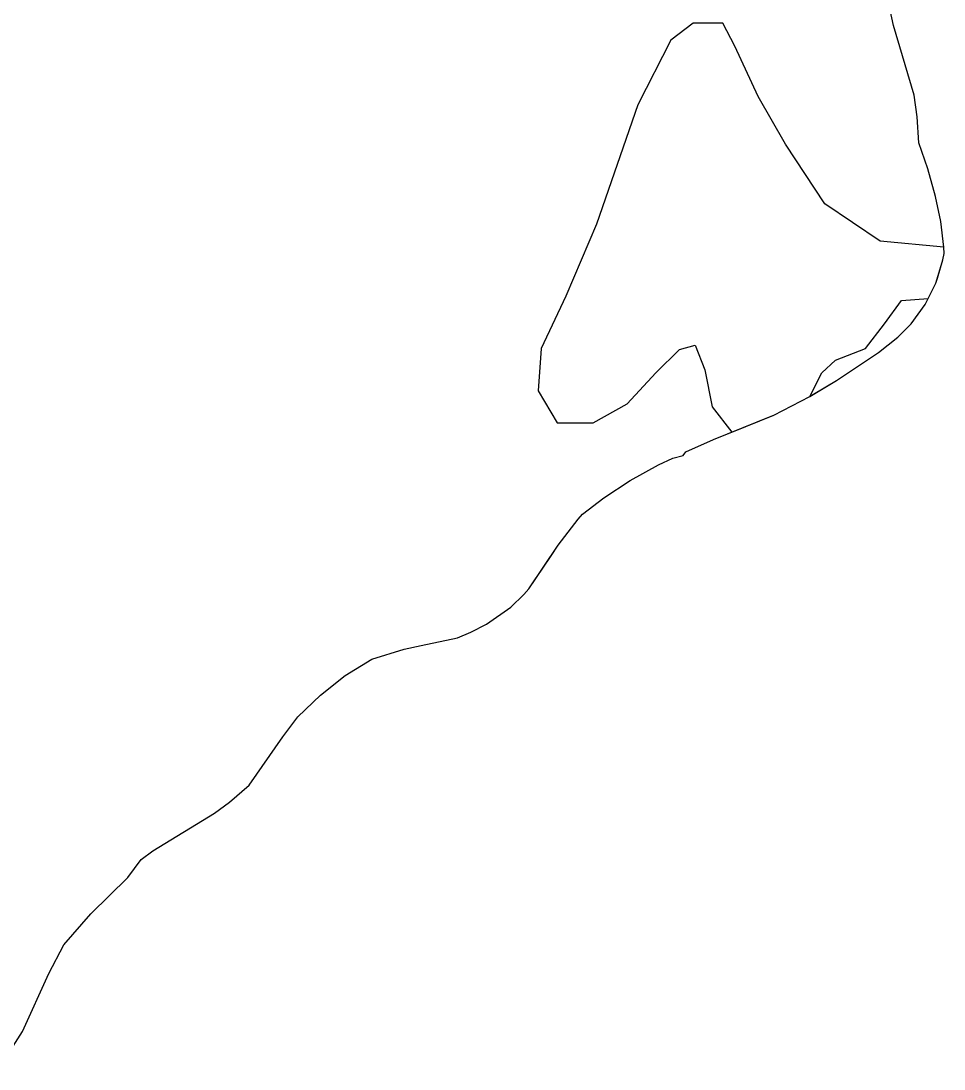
# Model space of a CAD drawing. Header units: inches. Extents: x 653559 to 669309, y 7245317 to 7256454.
# Drawn here: x 663954 to 664529, y 7251457 to 7252109 of the extents above; entities that cross this region are included whole.
import ezdxf

# ---------------------------------------------------------------- set-up
doc = ezdxf.new("R2010")
doc.units = ezdxf.units.IN
doc.header["$MEASUREMENT"] = 0
for name, color, linetype in [('Cauce', 5, 'Continuous'), ('Perimetral', 190, 'Continuous'), ('Reserva', 92, 'Continuous')]:
    doc.layers.add(name, color=color, linetype=linetype)

msp = doc.modelspace()

# ---------------------------------------------------------------- linework, layer by layer
at = {"layer": 'Cauce', "color": 160}
msp.add_polyline3d([(663940.05, 7251457.31, 0), (663955.24, 7251480.68, 0), (663971.7, 7251516.73, 0), (663981.04, 7251534.62, 0), (663997.72, 7251553.78, 0), (664020.88, 7251576.56, 0), (664029.18, 7251587.64, 0), (664036.42, 7251592.96, 0), (664074.68, 7251616.57, 0), (664084.06, 7251623.28, 0), (664096.4, 7251633.82, 0), (664117.27, 7251663.93, 0), (664126.68, 7251676.5, 0), (664140.7, 7251689.98, 0), (664156.17, 7251702.12, 0), (664172.76, 7251712.34, 0), (664192.8, 7251718.48, 0), (664203.43, 7251720.77, 0), (664226.12, 7251725.66, 0), (664234.29, 7251729, 0), (664244.02, 7251734.16, 0), (664259.27, 7251744.69, 0), (664267.32, 7251752.45, 0), (664270.4, 7251756, 0), (664288.8, 7251783.28, 0), (664301.24, 7251799.46, 0), (664303.92, 7251802.58, 0), (664317.04, 7251812.67, 0), (664333.5, 7251823.43, 0), (664351.12, 7251833.2, 0), (664360.08, 7251837.26, 0), (664366.52, 7251838.92, 0), (664368.12, 7251841.38, 0), (664385.35, 7251849.03, 0), (664421.28, 7251863.42, 0), (664422.99, 7251864.11, 0), (664445.46, 7251875.8, 0), (664461.9, 7251885.57, 0), (664488.14, 7251902.97, 0), (664500.16, 7251912.66, 0), (664508.48, 7251920.94, 0), (664517.14, 7251932.88, 0), (664523.89, 7251946.18, 0), (664528.25, 7251960.75, 0), (664528.92, 7251964.58, 0), (664528.74, 7251968.52, 0), (664526.88, 7251984.49, 0), (664523.68, 7252000.03, 0), (664518.87, 7252017.28, 0), (664513.16, 7252033.6, 0), (664512.1, 7252049.75, 0), (664510.4, 7252063.06, 0), (664497.53, 7252106.43, 0), (664492.48, 7252129.56, 0)], dxfattribs=at)
at = {"layer": 'Perimetral', "color": 200}
msp.add_polyline3d([(663940.05, 7251457.31, 0), (663955.24, 7251480.68, 0), (663971.7, 7251516.73, 0), (663981.04, 7251534.62, 0), (663997.72, 7251553.78, 0), (664020.88, 7251576.56, 0), (664029.18, 7251587.64, 0), (664036.42, 7251592.96, 0), (664074.68, 7251616.57, 0), (664084.06, 7251623.28, 0), (664096.4, 7251633.82, 0), (664117.27, 7251663.93, 0), (664126.68, 7251676.5, 0), (664140.7, 7251689.98, 0), (664156.17, 7251702.12, 0), (664172.76, 7251712.34, 0), (664192.8, 7251718.48, 0), (664203.43, 7251720.77, 0), (664226.12, 7251725.66, 0), (664234.29, 7251729, 0), (664244.02, 7251734.16, 0), (664259.27, 7251744.69, 0), (664267.32, 7251752.45, 0), (664270.4, 7251756, 0), (664283.92, 7251776.04, 0), (664288.8, 7251783.28, 0), (664301.24, 7251799.46, 0), (664303.92, 7251802.58, 0), (664317.04, 7251812.67, 0), (664333.5, 7251823.43, 0), (664351.12, 7251833.2, 0), (664360.08, 7251837.26, 0), (664366.52, 7251838.92, 0), (664368.12, 7251841.38, 0), (664385.35, 7251849.03, 0), (664396.74, 7251853.59, 0), (664421.28, 7251863.42, 0), (664422.99, 7251864.11, 0), (664445.46, 7251875.8, 0), (664447.62, 7251877.09, 0), (664461.9, 7251885.57, 0), (664488.14, 7251902.97, 0), (664500.16, 7251912.66, 0), (664508.48, 7251920.94, 0), (664517.14, 7251932.88, 0), (664517.82, 7251934.22, 0), (664519.05, 7251936.65, 0), (664523.89, 7251946.18, 0), (664524.8, 7251949.22, 0), (664528.25, 7251960.75, 0), (664528.92, 7251964.58, 0), (664528.74, 7251968.52, 0), (664526.88, 7251984.49, 0), (664523.68, 7252000.03, 0), (664518.87, 7252017.28, 0), (664513.16, 7252033.6, 0), (664512.1, 7252049.75, 0), (664510.4, 7252063.06, 0), (664497.53, 7252106.43, 0), (664492.48, 7252129.56, 0)], dxfattribs=at)
at = {"layer": 'Reserva', "transparency": 33554613}
msp.add_lwpolyline([(664519.05, 7251936.65), (664523.89, 7251946.18), (664524.8, 7251949.22), (664528.25, 7251960.75), (664528.92, 7251964.58), (664528.74, 7251968.52), (664489.18, 7251972.41), (664454.78, 7251995.56), (664430.31, 7252032.6), (664413.11, 7252062.37), (664398.6, 7252093.7), (664391.28, 7252108.01), (664372.76, 7252108.01), (664358.87, 7252097.43), (664338.37, 7252057.08), (664312.57, 7251982.99), (664293.39, 7251938.02), (664278.17, 7251905.6), (664276.19, 7251879.15), (664288.09, 7251859.3), (664310.58, 7251859.3), (664331.75, 7251871.21), (664349.61, 7251890.39), (664364.16, 7251904.94), (664374.08, 7251907.59), (664380.04, 7251892.37), (664384.67, 7251869.22), (664396.74, 7251853.59), (664422.99, 7251864.11), (664445.46, 7251875.8), (664452.8, 7251890.39), (664461.4, 7251898.33), (664479.92, 7251905.6), (664491.82, 7251920.82), (664502.41, 7251935.37), (664519.05, 7251936.65)], dxfattribs=at)

doc.saveas('drawing.dxf')
